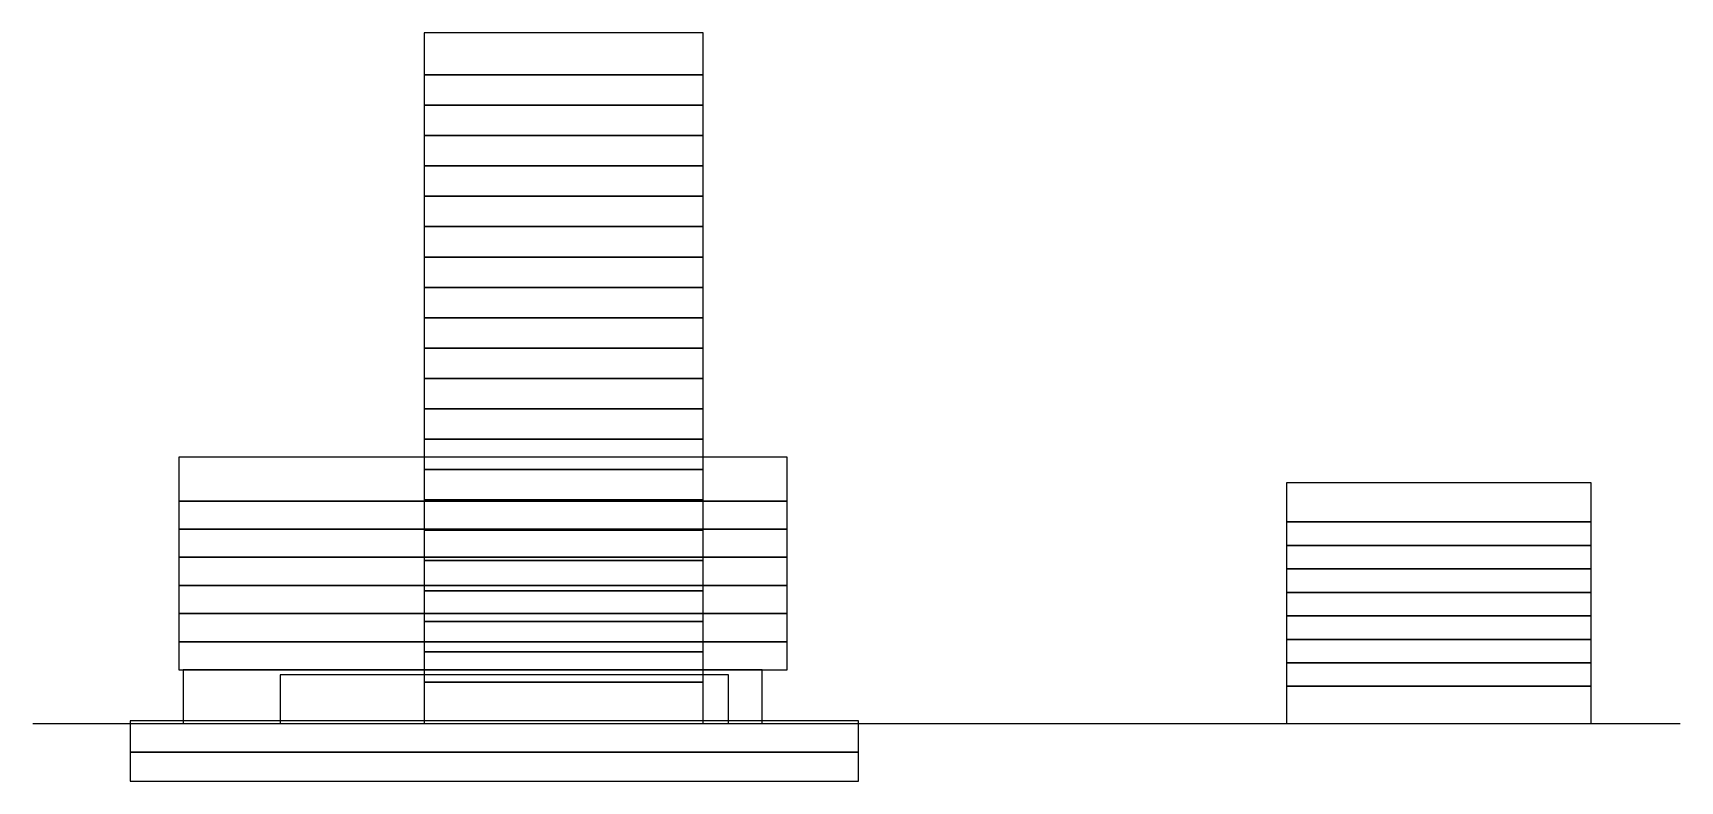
# Model space of a CAD drawing. Header units: metres. Extents: x -60 to 140, y -7 to 84.
import ezdxf

# ---------------------------------------------------------------- set-up
doc = ezdxf.new("R2010")
doc.units = ezdxf.units.M
for name, color, linetype in [('BEYOND', 9, 'Continuous'), ('CUT', 1, 'Continuous'), ('GROUND', 3, 'Continuous')]:
    doc.layers.add(name, color=color, linetype=linetype)

msp = doc.modelspace()

# ---------------------------------------------------------------- linework, layer by layer
at = {"layer": 'BEYOND'}
for points in [[(-42.29, 26.99), (31.58, 26.99), (31.58, 32.3), (-42.29, 32.3)], [(-42.29, 23.57), (31.58, 23.57), (31.58, 26.99), (-42.29, 26.99)], [(-42.29, 20.16), (31.58, 20.16), (31.58, 23.57), (-42.29, 23.57)], [(-42.29, 16.74), (31.58, 16.74), (31.58, 20.16), (-42.29, 20.16)], [(-42.29, 13.33), (31.58, 13.33), (31.58, 16.74), (-42.29, 16.74)], [(-42.29, 9.91), (31.58, 9.91), (31.58, 13.33), (-42.29, 13.33)], [(-42.29, 6.5), (31.58, 6.5), (31.58, 9.91), (-42.29, 9.91)], [(-41.74, 0), (28.55, 0), (28.55, 6.5), (-41.74, 6.5)]]:
    msp.add_lwpolyline(points, close=True, dxfattribs=at)
at = {"layer": 'CUT'}
for points in [[(-12.51, 78.72), (21.4, 78.72), (21.4, 83.8), (-12.51, 83.8)], [(-12.51, 75.03), (21.4, 75.03), (21.4, 78.72), (-12.51, 78.72)], [(-12.51, 71.34), (21.4, 71.34), (21.4, 75.03), (-12.51, 75.03)], [(-12.51, 67.66), (21.4, 67.66), (21.4, 71.34), (-12.51, 71.34)], [(-12.51, 63.98), (21.4, 63.98), (21.4, 67.66), (-12.51, 67.66)], [(-12.51, 60.29), (21.4, 60.29), (21.4, 63.98), (-12.51, 63.98)], [(-12.51, 56.6), (21.4, 56.6), (21.4, 60.29), (-12.51, 60.29)], [(-12.51, 52.92), (21.4, 52.92), (21.4, 56.6), (-12.51, 56.6)], [(-12.51, 49.23), (21.4, 49.23), (21.4, 52.92), (-12.51, 52.92)], [(-12.51, 45.55), (21.4, 45.55), (21.4, 49.23), (-12.51, 49.23)], [(-12.51, 41.87), (21.4, 41.87), (21.4, 45.55), (-12.51, 45.55)], [(-12.51, 38.18), (21.4, 38.18), (21.4, 41.87), (-12.51, 41.87)], [(-12.51, 34.49), (21.4, 34.49), (21.4, 38.18), (-12.51, 38.18)], [(-12.51, 30.81), (21.4, 30.81), (21.4, 34.49), (-12.51, 34.49)], [(-12.51, 27.12), (21.4, 27.12), (21.4, 30.81), (-12.51, 30.81)], [(92.21, 24.45), (129.19, 24.45), (129.19, 29.2), (92.21, 29.2)], [(-12.51, 23.44), (21.4, 23.44), (21.4, 27.12), (-12.51, 27.12)], [(92.21, 21.6), (129.19, 21.6), (129.19, 24.45), (92.21, 24.45)], [(-12.51, 19.75), (21.4, 19.75), (21.4, 23.44), (-12.51, 23.44)], [(92.21, 18.75), (129.19, 18.75), (129.19, 21.6), (92.21, 21.6)], [(-12.51, 16.07), (21.4, 16.07), (21.4, 19.75), (-12.51, 19.75)], [(92.21, 15.9), (129.19, 15.9), (129.19, 18.75), (92.21, 18.75)], [(-12.51, 12.38), (21.4, 12.38), (21.4, 16.07), (-12.51, 16.07)], [(92.21, 13.05), (129.19, 13.05), (129.19, 15.9), (92.21, 15.9)], [(-12.51, 8.7), (21.4, 8.7), (21.4, 12.38), (-12.51, 12.38)], [(92.21, 10.2), (129.19, 10.2), (129.19, 13.05), (92.21, 13.05)], [(92.21, 7.35), (129.19, 7.35), (129.19, 10.2), (92.21, 10.2)], [(-12.51, 5), (21.4, 5), (21.4, 8.7), (-12.51, 8.7)], [(92.21, 4.5), (129.19, 4.5), (129.19, 7.35), (92.21, 7.35)], [(-30, 0), (24.44, 0), (24.44, 5.9), (-30, 5.9)], [(-12.51, 0), (21.4, 0), (21.4, 5), (-12.51, 5)], [(92.21, 0), (129.19, 0), (129.19, 4.5), (92.21, 4.5)], [(-48.21, -3.5), (40.24, -3.5), (40.24, 0.3), (-48.21, 0.3)], [(-48.21, -7), (40.24, -7), (40.24, -3.5), (-48.21, -3.5)]]:
    msp.add_lwpolyline(points, close=True, dxfattribs=at)
at = {"layer": 'GROUND'}
msp.add_line((-60, 0), (140, 0), dxfattribs=at)

doc.saveas('drawing.dxf')
